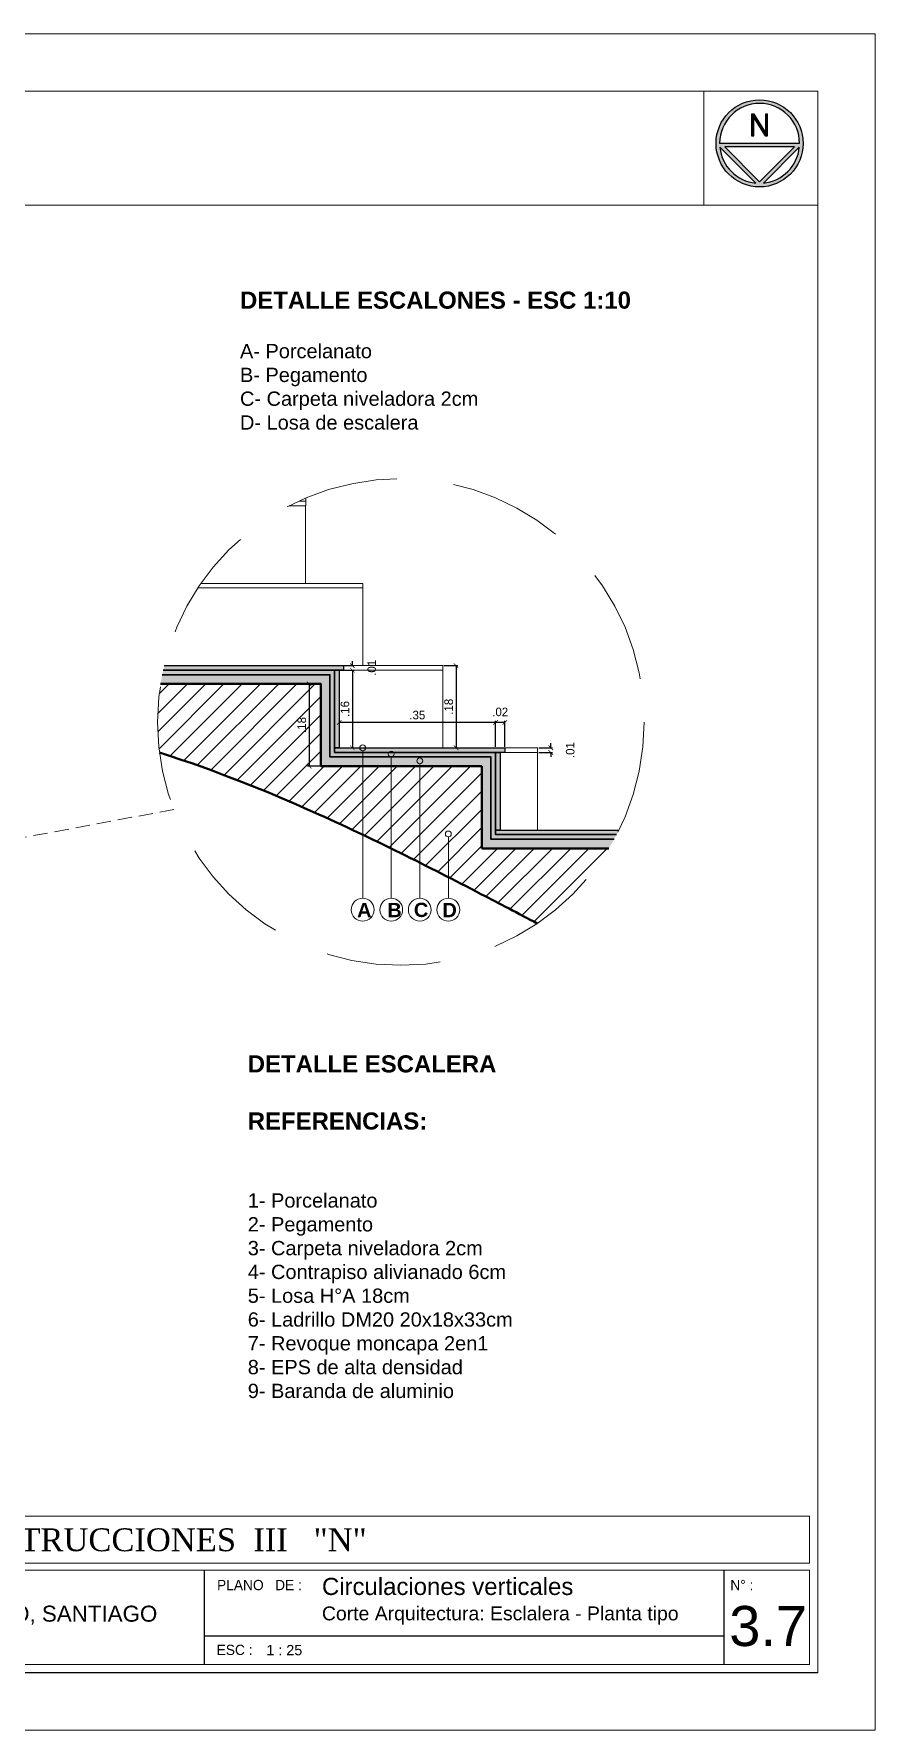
# Model space of a CAD drawing. Header units: millimetres. Extents: x -7 to 1246, y -1 to 1401.
# Drawn here: x 290.1 to 304.83, y -0.84 to 28.86 of the extents above; entities that cross this region are included whole.
import ezdxf

# ---------------------------------------------------------------- set-up
doc = ezdxf.new("R2010")
doc.units = ezdxf.units.MM
doc.linetypes.add('HIDDEN', pattern=[0.375, 0.25, -0.125])
for name, color, linetype, lineweight in [('Columnas', 7, 'Continuous', 40), ('Cotas', 152, 'Continuous', 5), ('HATCH', 250, 'Continuous', 15), ('Muros', 7, 'Continuous', 30), ('Proyeccion', 252, 'HIDDEN', 13), ('Textos', 250, 'Continuous', 15), ('Vista', 252, 'Continuous', 13)]:
    doc.layers.add(name, color=color, linetype=linetype, lineweight=lineweight)
doc.styles.add('CENTURYGOTIC', font='GOTHIC.TTF')
doc.styles.add('Estilo_Generado_2', font='GOTHICB.TTF')
doc.styles.add('LOCALES', font='arial.ttf')
doc.styles.add('ROMAND', font='GOTHIC.TTF')
doc.styles.add('ROTULO', font='times.ttf')
doc.styles.get("Standard").update_dxf_attribs({"font": 'arial.ttf'})
doc.dimstyles.new('1 20', dxfattribs={"dimtxt": 0.15, "dimasz": 0.08, "dimexe": 0.03, "dimexo": 0.02, "dimgap": 0.05, "dimtad": 1, "dimlfac": 0.2, "dimzin": 4, "dimdsep": 46, "dimtxsty": 'CENTURYGOTIC', "dimblk": 'ARCHTICK', "dimcen": 0.06, "dimclrd": 256, "dimclre": 256, "dimclrt": 251, "dimadec": 0, "dimazin": 0, "dimtfac": 1, "dimtofl": 0, "dimtmove": 2, "dimatfit": 3, "dimldrblk": 'ARCHTICK', "dimfxl": 1, "dimtolj": 1, "dimtzin": 0, "dimarcsym": 0})

# ---------------------------------------------------------------- blocks, each defined once
blk = doc.blocks.new('ca_norte11')
at = {"layer": 'HATCH'}
h = blk.add_hatch(color=256, dxfattribs=at)
h.dxf.hatch_style = 1
h.paths.add_polyline_path([(14.2, -89.4), (10.3, -89.4), (10.3, -121), (-9.5, -89.4), (-14, -89.4), (-14, -127.2), (-10.1, -127.2), (-10.1, -95.6), (9.7, -127.2), (14.2, -127.2)], flags=0)
h.paths.add_polyline_path([(-76.2, -76.2, 1), (76.2, -76.2, 1)])
h.paths.add_polyline_path([(-60.9, -69.9), (0, -9), (60.9, -69.9)], flags=16)
h.paths.add_polyline_path([(69.9, -76.2, -1), (-69.9, -76.2)], flags=16)
h.paths.add_polyline_path([(14.2, -89.4), (14.2, -127.2), (9.7, -127.2), (-10.1, -95.6), (-10.1, -127.2), (-14, -127.2), (-14, -89.4), (-9.5, -89.4), (10.3, -121), (10.3, -89.4)], flags=0)
h.paths.add_polyline_path([(6.7, -6.7, -0.359245), (69.5, -69.5)], flags=16)
h.paths.add_polyline_path([(-69.5, -69.5, -0.359245), (-6.7, -6.7)], flags=16)
at = {"layer": 'HATCH', "true_color": 0x000000}
h = blk.add_hatch(dxfattribs=at)
h.set_pattern_fill('ANSI31', color=18, scale=0.016)
h.paths.add_polyline_path([(14.2, -89.4), (10.3, -89.4), (10.3, -121), (-9.5, -89.4), (-14, -89.4), (-14, -127.2), (-10.1, -127.2), (-10.1, -95.6), (9.7, -127.2), (14.2, -127.2)])
for p, q in [((-6.7, -6.7), (-69.5, -69.5)), ((0, -9), (-60.9, -69.9)), ((60.9, -69.9), (0, -9)), ((69.5, -69.5), (6.7, -6.7)), ((-69.9, -76.2), (69.9, -76.2)), ((-60.9, -69.9), (60.9, -69.9))]:
    blk.add_line(p, q)
blk.add_lwpolyline([(-14, -127.2), (-10.1, -127.2), (-10.1, -95.6), (9.7, -127.2), (14.2, -127.2), (14.2, -89.4), (10.3, -89.4), (10.3, -121), (-9.5, -89.4), (-14, -89.4)], close=True)
blk.add_circle((0, -76.2), 76.2)
for start, end in [(95.4788, 174.5212), (5.4788, 84.5212), (180, 0)]:
    blk.add_arc((0, -76.2), 69.9, start, end)
blk = doc.blocks.new('ESC DETALLELL')
at = {"true_color": 0x636466, "transparency": 33554687}
h = blk.add_hatch(color=251, dxfattribs=at)
h.dxf.hatch_style = 1
h.paths.add_polyline_path([(219.5895, 122.551), (219.2146, 122.551, 0.004796), (219.2125, 122.541), (219.5795, 122.541), (219.5795, 122.361), (219.932, 122.361), (219.932, 122.181), (220.2015, 122.181, 0.005327), (220.2068, 122.191), (219.942, 122.191), (219.942, 122.201), (219.942, 122.371), (219.5895, 122.371), (219.5895, 122.381)])
at = {"true_color": 0xe5e878, "transparency": 33554687}
h = blk.add_hatch(color=61, dxfattribs=at)
h.dxf.hatch_style = 1
h.paths.add_polyline_path([(219.6095, 122.561), (219.2169, 122.561, 0.004816), (219.2146, 122.551), (219.6095, 122.551)])
h.paths.add_polyline_path([(219.962, 122.381), (219.5895, 122.381), (219.5895, 122.371), (219.962, 122.371)])
h.paths.add_polyline_path([(220.2119, 122.201), (219.942, 122.201), (219.942, 122.191), (220.2068, 122.191, 0.005268)])
at = {"true_color": 0xe5e878, "transparency": 33554610}
h = blk.add_hatch(color=61, dxfattribs=at)
h.dxf.hatch_style = 1
h.paths.add_polyline_path([(219.952, 122.371), (219.942, 122.371), (219.942, 122.201), (219.952, 122.201)])
h.paths.add_polyline_path([(219.5995, 122.551), (219.5895, 122.551), (219.5895, 122.381), (219.5995, 122.381)])
at = {"true_color": 0x000000, "transparency": 33554687}
h = blk.add_hatch(dxfattribs=at)
h.set_pattern_fill('ANSI31', color=18, scale=0.0089)
h.set_pattern_definition([(45, (-26.210297, 6.313754), (-0.01998107, 0.01998107), [])])
edge = h.paths.add_edge_path()
edge.add_line((219.912, 122.341), (219.5595, 122.341))
edge.add_line((219.5595, 122.341), (219.5595, 122.521))
edge.add_line((219.5595, 122.521), (219.2089, 122.521))
edge.add_arc((219.7348, 122.4375), 0.5325, 170.973, 180)
edge.add_arc((219.7348, 122.4375), 0.5325, 180, 187.1853)
edge.add_spline(control_points=[(219.2065, 122.3709), (219.3361, 122.3289), (219.5909, 122.2249), (219.8362, 122.0997), (219.9917, 122.0185), (220.0334, 121.9965)], knot_values=[1.645495, 1.645495, 1.645495, 1.645495, 2.377802, 3.377802, 3.732307, 3.732307, 3.732307, 3.732307], degree=3, periodic=0)
edge.add_arc((219.7348, 122.4375), 0.5325, 304.099, 328.7228)
edge.add_line((220.1899, 122.161), (219.912, 122.161))
edge.add_line((219.912, 122.161), (219.912, 122.341))
at = {"true_color": 0x636466, "transparency": 33554687}
h = blk.add_hatch(dxfattribs=at)
h.set_pattern_fill('AR-CONC', color=251, scale=5e-05)
h.set_pattern_definition([(50, (0, 0), (0.00910923345, -0.00079695428), [0.0009525, -0.0104775]), (355, (0, 0), (-0.00176217107, 0.00955284226), [0.000762, -0.0083820292]), (100.4514447, (0.000759, -6.6e-05), (0.00734706235, 0.0087558876), [0.00080950044, -0.00890451223]), (46.1842, (0, 0.00254), (0.01355395204, -0.0021021164), [0.00142875, -0.01571625]), (96.6355576, (0.00113, 0.002365), (0.0118702067, 0.0123713062), [0.00121425116, -0.0133567804]), (351.184151, (0, 0.00254), (0.0118702067, 0.0123713062), [0.00114299835, -0.0125729866]), (21, (0.00127, 0.001905), (0.00758071956, -0.0051132599), [0.0009525, -0.0104775]), (326, (0.00127, 0.001905), (0.0030901014, 0.0092093983), [0.000762, -0.008382]), (71.451445, (0.001902, 0.001479), (0.01067082096, 0.00409613844), [0.00080950044, -0.00890449688]), (37.5, (0, 0), (0.000154430163, 0.004227751944), [0, -0.0082804, 0, -0.008509, 0, -0.00841375]), (7.5, (0, 0), (0.003340983126, 0.00500902874), [0, -0.0048514, 0, -0.0080899, 0, -0.00320675]), (327.5, (-0.002832, 0), (0.00677952976, -0.0002864372), [0, -0.003175, 0, -0.009906, 0, -0.0131445]), (317.5, (-0.004102, 0), (0.00740645907, 0.00127132455), [0, -0.0041275, 0, -0.0065786, 0, -0.0093345])])
h.paths.add_polyline_path([(219.5795, 122.541), (219.2125, 122.541, 0.009539), (219.2089, 122.521), (219.5595, 122.521), (219.5595, 122.341), (219.912, 122.341), (219.912, 122.161), (220.1899, 122.161, 0.010848), (220.2015, 122.181), (219.932, 122.181), (219.932, 122.361), (219.5795, 122.361)])
for points in [[(219.2169, 122.561), (219.6095, 122.561), (219.6095, 122.551), (219.2146, 122.551)], [(220.1899, 122.161), (219.912, 122.161), (219.912, 122.341), (219.5595, 122.341), (219.5595, 122.521), (219.2089, 122.521)], [(220.2068, 122.191), (219.942, 122.191), (219.942, 122.201), (220.2119, 122.201)]]:
    blk.add_lwpolyline(points)
for points in [[(219.5895, 122.551), (219.5995, 122.551), (219.5995, 122.381), (219.5895, 122.381)], [(219.962, 122.371), (219.5895, 122.371), (219.5895, 122.381), (219.962, 122.381)], [(219.942, 122.371), (219.952, 122.371), (219.952, 122.201), (219.942, 122.201)]]:
    blk.add_lwpolyline(points, close=True)
at = {"layer": 'Columnas'}
for p, q in [((219.5595, 122.521), (219.2089, 122.521)), ((219.5595, 122.341), (219.5595, 122.521)), ((219.912, 122.341), (219.5595, 122.341)), ((219.912, 122.161), (219.912, 122.341)), ((220.1899, 122.161), (219.912, 122.161))]:
    blk.add_line(p, q, dxfattribs=at)
blk.add_open_spline([(220.0334, 121.9965), (219.9917, 122.0185), (219.8362, 122.0997), (219.5909, 122.2249), (219.3361, 122.3289), (219.2065, 122.3709)], degree=3, knots=[1.645495, 1.645495, 1.645495, 1.645495, 2, 3, 3.732307, 3.732307, 3.732307, 3.732307], dxfattribs=at)
at = {"layer": 'Muros'}
for points in [[(220.2068, 122.191), (219.942, 122.191), (219.942, 122.371), (219.5895, 122.371), (219.5895, 122.551), (219.2146, 122.551)], [(220.2015, 122.181), (219.932, 122.181), (219.932, 122.361), (219.5795, 122.361), (219.5795, 122.541), (219.2125, 122.541)]]:
    blk.add_lwpolyline(points, dxfattribs=at)
at = {"layer": 'Proyeccion', "color": 152, "true_color": 0x2776bb}
blk.add_circle((219.7348, 122.4375), 0.5325, dxfattribs=at)
at = {"layer": 'Vista'}
for p, q in [((219.5261, 122.741), (219.5261, 122.911)), ((219.526, 122.741), (219.526, 122.881)), ((219.6513, 122.561), (219.6512, 122.731)), ((219.8266, 122.381), (219.8266, 122.551)), ((220.0338, 122.201), (220.0338, 122.371))]:
    blk.add_line(p, q, dxfattribs=at)
for points in [[(219.4913, 122.911), (219.527, 122.911), (219.527, 122.921), (219.5119, 122.921)], [(219.2973, 122.741), (219.6513, 122.741), (219.6513, 122.731), (219.2906, 122.731)]]:
    blk.add_lwpolyline(points, dxfattribs=at)
for points in [[(219.8266, 122.551), (219.6095, 122.551), (219.6095, 122.561), (219.8266, 122.561)], [(219.962, 122.371), (220.0338, 122.371), (220.0338, 122.381), (219.962, 122.381)]]:
    blk.add_lwpolyline(points, close=True, dxfattribs=at)
blk.add_open_spline([(219.527, 122.921), (219.5269, 122.9232), (219.5269, 122.9255), (219.527, 122.9277)], degree=3, dxfattribs=at)
blk = doc.blocks.new('_ArchTick')
at = {"color": 0, "linetype": 'ByBlock', "const_width": 0.15}
blk.add_lwpolyline([(-0.5, -0.5), (0.5, 0.5)], dxfattribs=at)
blk = doc.blocks.new('*D499')
at = {"layer": 'Cotas', "lineweight": -2, "transparency": 16777216}
for p, q in [((298.181, 16.384), (298.181, 16.838)), ((298.341, 16.808), (298.181, 16.808)), ((298.341, 16.384), (298.341, 16.838))]:
    blk.add_line(p, q, dxfattribs=at)
at = {"layer": 'Defpoints', "color": 0, "transparency": 16777216}
for p in [(298.181, 16.808), (298.181, 16.364), (298.341, 16.364)]:
    blk.add_point(p, dxfattribs=at)
at = {"layer": 'Cotas', "lineweight": -2, "transparency": 16777216, "xscale": 0.08, "yscale": 0.08, "zscale": 0.08, "rotation": 180}
blk.add_blockref('_ArchTick', (298.181, 16.808), dxfattribs=at)
at = {"layer": 'Cotas', "lineweight": -2, "transparency": 16777216, "xscale": 0.08, "yscale": 0.08, "zscale": 0.08}
blk.add_blockref('_ArchTick', (298.341, 16.808), dxfattribs=at)
at = {"layer": 'Cotas', "color": 251, "transparency": 16777216, "insert": (298.261, 16.992), "char_height": 0.15, "attachment_point": 5, "style": 'CENTURYGOTIC'}
blk.add_mtext('\\A1;.02', dxfattribs=at)
blk = doc.blocks.new('*D500')
at = {"layer": 'Cotas', "lineweight": -2, "transparency": 16777216}
for p, q in [((295.44, 17.103), (295.44, 16.778)), ((298.181, 16.808), (295.44, 16.808)), ((298.181, 16.828), (298.181, 16.838))]:
    blk.add_line(p, q, dxfattribs=at)
at = {"layer": 'Defpoints', "color": 0, "transparency": 16777216}
for p in [(295.44, 17.123), (295.44, 16.808), (298.181, 16.808)]:
    blk.add_point(p, dxfattribs=at)
at = {"layer": 'Cotas', "lineweight": -2, "transparency": 16777216, "xscale": 0.08, "yscale": 0.08, "zscale": 0.08, "rotation": 180}
blk.add_blockref('_ArchTick', (295.44, 16.808), dxfattribs=at)
at = {"layer": 'Cotas', "lineweight": -2, "transparency": 16777216, "xscale": 0.08, "yscale": 0.08, "zscale": 0.08}
blk.add_blockref('_ArchTick', (298.181, 16.808), dxfattribs=at)
at = {"layer": 'Cotas', "color": 251, "transparency": 16777216, "insert": (296.81, 16.937), "char_height": 0.15, "attachment_point": 5, "style": 'CENTURYGOTIC'}
blk.add_mtext('\\A1;.35', dxfattribs=at)
blk = doc.blocks.new('*D501')
at = {"layer": 'Cotas', "lineweight": -2, "transparency": 16777216}
for p, q in [((297.277, 17.804), (297.518, 17.804)), ((297.488, 17.804), (297.488, 16.364)), ((297.277, 16.364), (297.518, 16.364))]:
    blk.add_line(p, q, dxfattribs=at)
at = {"layer": 'Defpoints', "color": 0, "transparency": 16777216}
for p in [(297.257, 17.804), (297.257, 16.364), (297.488, 16.364)]:
    blk.add_point(p, dxfattribs=at)
at = {"layer": 'Cotas', "lineweight": -2, "transparency": 16777216, "xscale": 0.08, "yscale": 0.08, "zscale": 0.08}
for p, rotation in [((297.488, 17.804), 90), ((297.488, 16.364), 270)]:
    blk.add_blockref('_ArchTick', p, dxfattribs=dict(at, rotation=rotation))
at = {"layer": 'Cotas', "color": 251, "transparency": 16777216, "insert": (297.36, 17.084), "char_height": 0.15, "attachment_point": 5, "rotation": 90, "style": 'CENTURYGOTIC'}
blk.add_mtext('\\A1;.18', dxfattribs=at)
blk = doc.blocks.new('*D502')
at = {"layer": 'Cotas', "lineweight": -2, "transparency": 16777216}
for p, q in [((295.127, 17.484), (294.886, 17.484)), ((294.916, 17.484), (294.916, 16.044)), ((295.127, 16.044), (294.886, 16.044))]:
    blk.add_line(p, q, dxfattribs=at)
at = {"layer": 'Defpoints', "color": 0, "transparency": 16777216}
for p in [(295.147, 17.484), (294.916, 16.044), (295.147, 16.044)]:
    blk.add_point(p, dxfattribs=at)
at = {"layer": 'Cotas', "lineweight": -2, "transparency": 16777216, "xscale": 0.08, "yscale": 0.08, "zscale": 0.08}
for p, rotation in [((294.916, 17.484), 90), ((294.916, 16.044), 270)]:
    blk.add_blockref('_ArchTick', p, dxfattribs=dict(at, rotation=rotation))
at = {"layer": 'Cotas', "color": 251, "transparency": 16777216, "insert": (294.787, 16.764), "char_height": 0.15, "attachment_point": 5, "rotation": 90, "style": 'CENTURYGOTIC'}
blk.add_mtext('\\A1;.18', dxfattribs=at)
blk = doc.blocks.new('*D503')
at = {"layer": 'Cotas', "lineweight": -2, "transparency": 16777216}
for p, q in [((295.46, 17.724), (295.702, 17.724)), ((295.672, 17.724), (295.672, 16.364)), ((295.46, 16.364), (295.702, 16.364))]:
    blk.add_line(p, q, dxfattribs=at)
at = {"layer": 'Defpoints', "color": 0, "transparency": 16777216}
for p in [(295.44, 17.724), (295.44, 16.364), (295.672, 16.364)]:
    blk.add_point(p, dxfattribs=at)
at = {"layer": 'Cotas', "lineweight": -2, "transparency": 16777216, "xscale": 0.08, "yscale": 0.08, "zscale": 0.08}
for p, rotation in [((295.672, 17.724), 90), ((295.672, 16.364), 270)]:
    blk.add_blockref('_ArchTick', p, dxfattribs=dict(at, rotation=rotation))
at = {"layer": 'Cotas', "color": 251, "transparency": 16777216, "insert": (295.543, 17.044), "char_height": 0.15, "attachment_point": 5, "rotation": 90, "style": 'CENTURYGOTIC'}
blk.add_mtext('\\A1;.16', dxfattribs=at)
blk = doc.blocks.new('*D504')
at = {"layer": 'Cotas', "lineweight": -2, "transparency": 16777216}
for p, q in [((298.935, 16.364), (299.176, 16.364)), ((299.146, 16.364), (299.146, 16.444)), ((298.935, 16.284), (299.176, 16.284)), ((299.146, 16.284), (299.146, 16.204))]:
    blk.add_line(p, q, dxfattribs=at)
at = {"layer": 'Defpoints', "color": 0, "transparency": 16777216}
for p in [(298.915, 16.364), (299.146, 16.364), (298.915, 16.284)]:
    blk.add_point(p, dxfattribs=at)
at = {"layer": 'Cotas', "lineweight": -2, "transparency": 16777216, "xscale": 0.08, "yscale": 0.08, "zscale": 0.08}
for p, rotation in [((299.146, 16.364), 270), ((299.146, 16.284), 90)]:
    blk.add_blockref('_ArchTick', p, dxfattribs=dict(at, rotation=rotation))
at = {"layer": 'Cotas', "color": 251, "transparency": 16777216, "insert": (299.487, 16.324), "char_height": 0.15, "attachment_point": 5, "rotation": 90, "style": 'CENTURYGOTIC'}
blk.add_mtext('\\A1;.01', dxfattribs=at)
blk = doc.blocks.new('*D505')
at = {"layer": 'Cotas', "lineweight": -2, "transparency": 16777216}
for p, q in [((295.672, 17.804), (295.672, 17.884)), ((295.46, 17.804), (295.702, 17.804)), ((295.46, 17.724), (295.702, 17.724)), ((295.672, 17.724), (295.672, 17.644))]:
    blk.add_line(p, q, dxfattribs=at)
at = {"layer": 'Defpoints', "color": 0, "transparency": 16777216}
for p in [(295.44, 17.804), (295.44, 17.724), (295.672, 17.804)]:
    blk.add_point(p, dxfattribs=at)
at = {"layer": 'Cotas', "lineweight": -2, "transparency": 16777216, "xscale": 0.08, "yscale": 0.08, "zscale": 0.08}
for p, rotation in [((295.672, 17.804), 270), ((295.672, 17.724), 90)]:
    blk.add_blockref('_ArchTick', p, dxfattribs=dict(at, rotation=rotation))
at = {"layer": 'Cotas', "color": 251, "transparency": 16777216, "insert": (296.013, 17.764), "char_height": 0.15, "attachment_point": 5, "rotation": 90, "style": 'CENTURYGOTIC'}
blk.add_mtext('\\A1;.01', dxfattribs=at)

msp = doc.modelspace()

# ---------------------------------------------------------------- linework, layer by layer
for p, q in [((293.075, 1.965), (293.075, 0.315)), ((302.175, 1.965), (302.175, 0.315)), ((293.075, 0.815), (302.175, 0.815)), ((303.825, 0.165), (286.425, 0.165))]:
    msp.add_line(p, q)
at = {"lineweight": 13}
for points in [[(262.825, -0.835), (304.825, -0.835), (304.825, 28.865), (262.825, 28.865)], [(303.675, 2.912), (303.675, 2.085), (286.559, 2.085), (286.559, 2.912)], [(303.675, 1.965), (303.675, 0.315), (286.559, 0.315), (286.559, 1.965)]]:
    msp.add_lwpolyline(points, close=True, dxfattribs=at)
at = {"lineweight": 13, "ltscale": 0.05}
msp.add_lwpolyline([(265.525, 0.165), (303.825, 0.165), (303.825, 27.865), (263.025, 27.865)], dxfattribs=at)
at = {"layer": 'Proyeccion', "color": 152, "true_color": 0x2776bb}
msp.add_line((292.548, 15.285), (278.305, 12.624), dxfattribs=at)
at = {"layer": 'Textos'}
for p, q in [((295.853, 16.313), (295.853, 13.729)), ((296.353, 16.204), (296.353, 13.729)), ((296.853, 16.085), (296.853, 13.729)), ((297.353, 14.805), (297.353, 13.729))]:
    msp.add_line(p, q, dxfattribs=at)
for centre, radius in [((295.853, 16.364), 0.0509), ((296.353, 16.254), 0.0509), ((296.853, 16.136), 0.0509), ((297.353, 14.856), 0.0509), ((295.853, 13.529), 0.2), ((296.353, 13.529), 0.2), ((296.853, 13.529), 0.2), ((297.353, 13.529), 0.2)]:
    msp.add_circle(centre, radius, dxfattribs=at)
at = {"layer": 'Vista'}
for p, q in [((301.825, 25.865), (301.825, 27.865)), ((265.525, 25.865), (303.825, 25.865))]:
    msp.add_line(p, q, dxfattribs=at)

# ---------------------------------------------------------------- block references
at = {"lineweight": 5, "xscale": 0.009999999999999985, "yscale": 0.009999999999999985, "zscale": 0.009999999999999985, "rotation": 180}
msp.add_blockref('ca_norte11', (302.803, 26.186), dxfattribs=at)
at = {"xscale": 8, "yscale": 8, "zscale": 8}
msp.add_blockref('ESC DETALLELL', (-1461.356, -962.684), dxfattribs=at)

# ---------------------------------------------------------------- texts
for s, height, style, p in [('T.V.  CONSTRUCCIONES  III   "N"', 0.4, 'ROTULO', (286.821, 2.297)), ('PLANO   DE :', 0.18, 'ROMAND', (293.303, 1.614)), ('Circulaciones verticales', 0.3, 'LOCALES', (295.14, 1.53)), ('N° :', 0.18, 'ROMAND', (302.291, 1.614)), ('GUAJARDO, SANTIAGO ', 0.28, 'LOCALES', (287.846, 1.063)), ('Corte Arquitectura: Esclalera - Planta tipo', 0.243, 'LOCALES', (295.14, 1.086)), ('3.7', 0.702, 'LOCALES', (302.272, 0.636)), ('ESC :          ', 0.18, 'ROMAND', (293.296, 0.479)), ('1 : 25', 0.18, 'LOCALES', (294.166, 0.475))]:
    msp.add_text(s, height=height, dxfattribs=dict(style=style)).set_placement(p)
at = {"layer": 'Textos', "char_height": 0.25, "attachment_point": 1}
for s, width, insert in [('\\A1;\\pxql;{\\fArial|b1|i0|c0|p34;\\H1.2x;DETALLE ESCALONES - ESC 1:10\\P\\f@Arial Unicode MS|b1|i0|c0|p34;\\H0.83333x;\\P\\f@Arial Unicode MS|b0|i0|c0|p34;A- Porcelanato\\PB- Pegamento\\PC- Carpeta niveladora 2cm\\PD- Losa de escalera}', 12.2928, (293.705, 24.353)), ('\\A1;\\pxql;{\\fArial|b1|i0|c0|p34;\\H1.2x;DETALLE ESCALERA\\P\\PREFERENCIAS:\\P\\P\\f@Arial Unicode MS|b1|i0|c0|p34;\\H0.83333x;\\P\\f@Arial Unicode MS|b0|i0|c0|p34;1- Porcelanato\\P2- Pegamento\\P3- Carpeta niveladora 2cm\\P4- Contrapiso alivianado 6cm\\P5- Losa H°A 18cm\\P\\pq*;6- Ladrillo DM20 20x18x33cm\\P\\pql;7- Revoque moncapa 2en1\\P8- EPS de alta densidad\\P9- Baranda de aluminio}', 6.11534, (293.841, 10.98))]:
    msp.add_mtext_dynamic_manual_height_columns(s, width=width, gutter_width=5, heights=[0], dxfattribs=dict(at, insert=insert))
at = {"layer": 'Textos', "linetype": 'Continuous', "char_height": 0.25, "width": 21.5584, "attachment_point": 9, "style": 'Estilo_Generado_2'}
for s, insert in [('\\A1;\\pxql;{\\f@Arial Unicode MS|b1|i0|c0|p34;A}', (317.314, 13.398)), ('\\A1;\\pxql;{\\f@Arial Unicode MS|b1|i0|c0|p34;B}', (317.843, 13.398)), ('\\A1;\\pxql;{\\f@Arial Unicode MS|b1|i0|c0|p34;C}', (318.308, 13.398)), ('\\A1;\\pxql;{\\f@Arial Unicode MS|b1|i0|c0|p34;D}', (318.808, 13.398))]:
    msp.add_mtext(s, dxfattribs=dict(at, insert=insert))

# ---------------------------------------------------------------- dimensions: what is measured, and where the dimension line sits
at = {"layer": 'Cotas'}
for base, p1, p2, angle, text, picture, middle in [((295.672, 17.804), (295.44, 17.724), (295.44, 17.804), 270, '.01', '*D505', (296.013, 17.764)), ((297.488, 16.364), (297.257, 17.804), (297.257, 16.364), 90, '.18', '*D501', (297.36, 17.084)), ((294.916, 16.044), (295.147, 17.484), (295.147, 16.044), 90, '.18', '*D502', (294.787, 16.764)), ((295.672, 16.364), (295.44, 17.724), (295.44, 16.364), 90, '.16', '*D503', (295.543, 17.044)), ((299.146, 16.364), (298.915, 16.284), (298.915, 16.364), 270, '.01', '*D504', (299.487, 16.324))]:
    dim = msp.add_linear_dim(base=base, p1=p1, p2=p2, angle=angle, text=text, dimstyle='1 20', dxfattribs=at)
    dim.commit()
    dim.dimension.update_dxf_attribs({"geometry": picture, "text_midpoint": middle})
for base, p1, p2, text, picture, middle in [((295.44, 16.808), (298.181, 16.808), (295.44, 17.123), '.35', '*D500', (296.81, 16.937)), ((298.181, 16.808), (298.341, 16.364), (298.181, 16.364), '.02', '*D499', (298.261, 16.992))]:
    dim = msp.add_linear_dim(base=base, p1=p1, p2=p2, text=text, dimstyle='1 20', dxfattribs=at)
    dim.commit()
    dim.dimension.update_dxf_attribs({"geometry": picture, "text_midpoint": middle})

doc.saveas('drawing.dxf')
